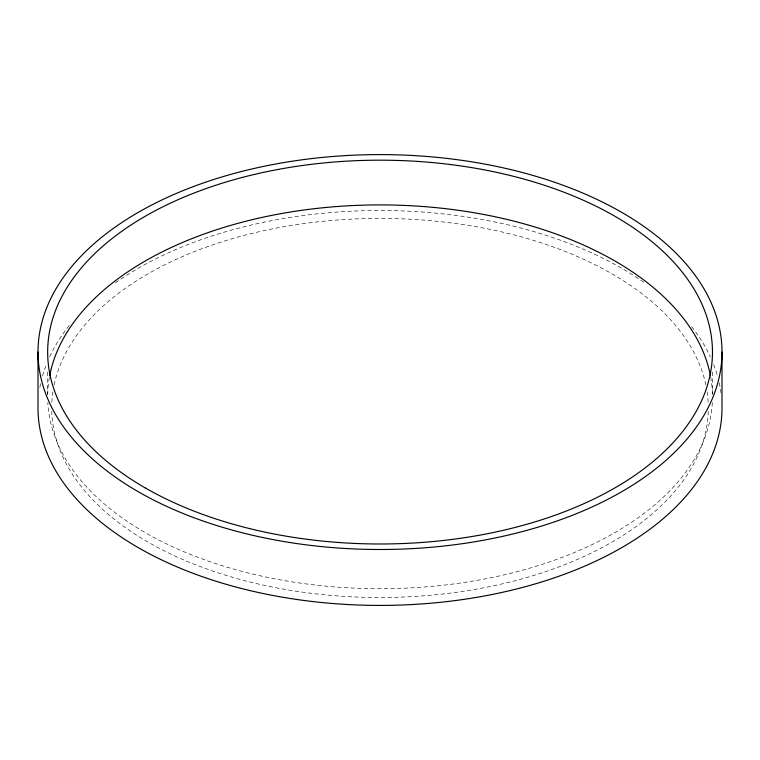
<?xml version="1.0" encoding="UTF-8"?>
<svg xmlns="http://www.w3.org/2000/svg" width="760" height="760" viewBox="0 0 760 760"><rect width="100%" height="100%" fill="white"/><g stroke="black" fill="none" stroke-linecap="round" stroke-linejoin="round"><path stroke-width="0.57" stroke-dasharray="3.8 2.85" d="M712.5 372.058L712.5 394.421M47.5 372.058L47.5 394.421M708.253 411.388A328.301 189.544 0 0 1 380 597.503A328.301 189.544 0 0 1 51.746 411.388M51.841 402.23A328.301 189.544 0 0 1 53.057 390.706M54.121 384.94A328.301 189.544 0 0 1 380 218.405A328.301 189.544 0 0 1 705.878 384.94M707.123 391.856A328.301 189.544 0 0 1 708.158 402.23M39.871 387.344A342 197.448 0 0 1 40.793 382.755M42.541 375.896A342 197.448 0 0 1 46.341 364.601M49.657 356.849A342 197.448 0 0 1 70.585 323.836M115.425 282.834A342 197.448 0 0 1 645.553 283.527M691.676 326.667A342 197.448 0 0 1 710.343 356.849M713.659 364.601A342 197.448 0 0 1 717.459 375.896M719.207 382.755A342 197.448 0 0 1 721.031 393.081M712.31 402.572A332.395 191.9 0 0 1 380.066 588.715A332.395 191.9 0 0 1 47.823 402.562M47.7 394.459A332.395 191.9 0 0 1 49.457 376.979M710.676 376.969A332.395 191.9 0 0 1 712.433 394.459"/><path stroke-width="1.14" d="M722 352.041A342 197.448 0 0 1 209 523.042A342 197.448 0 0 1 209 181.051A342 197.448 0 0 1 722 352.041L722 407.959A342 197.448 0 0 1 380 605.406A342 197.448 0 0 1 38 407.959L38 352.041M49.675 375.81A332.395 191.9 0 0 1 380.057 204.905A332.395 191.9 0 0 1 710.467 375.801M145.065 487.806A332.395 191.9 0 0 0 701.147 401.726A332.395 191.9 0 0 0 293.997 166.725A332.395 191.9 0 0 0 145.065 487.806"/></g></svg>
